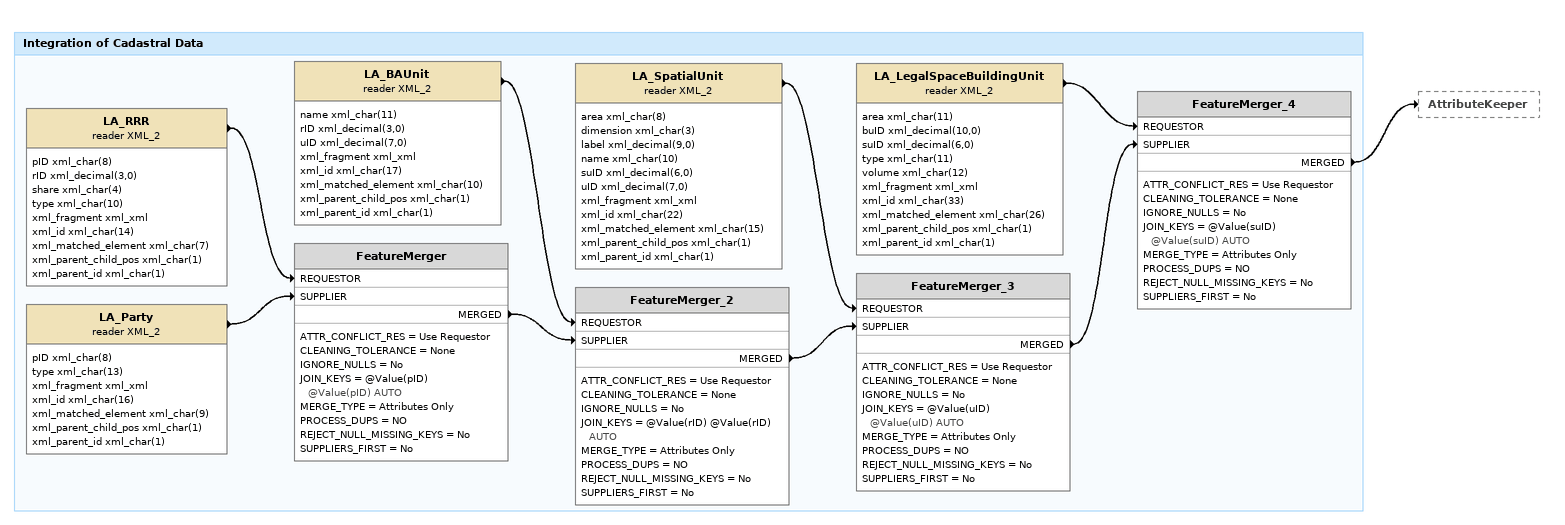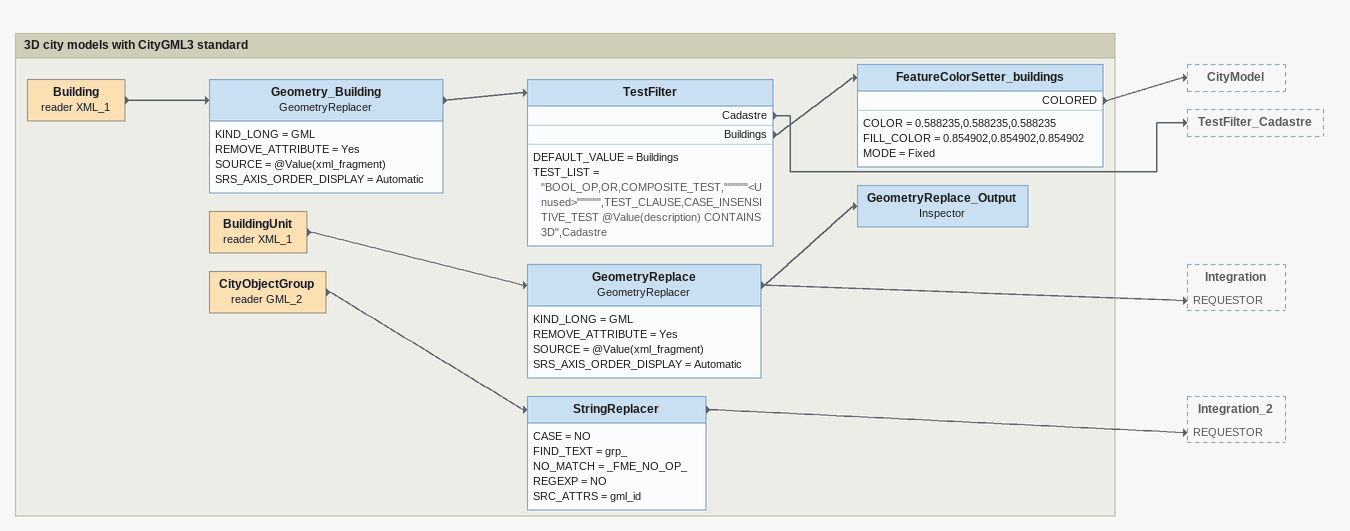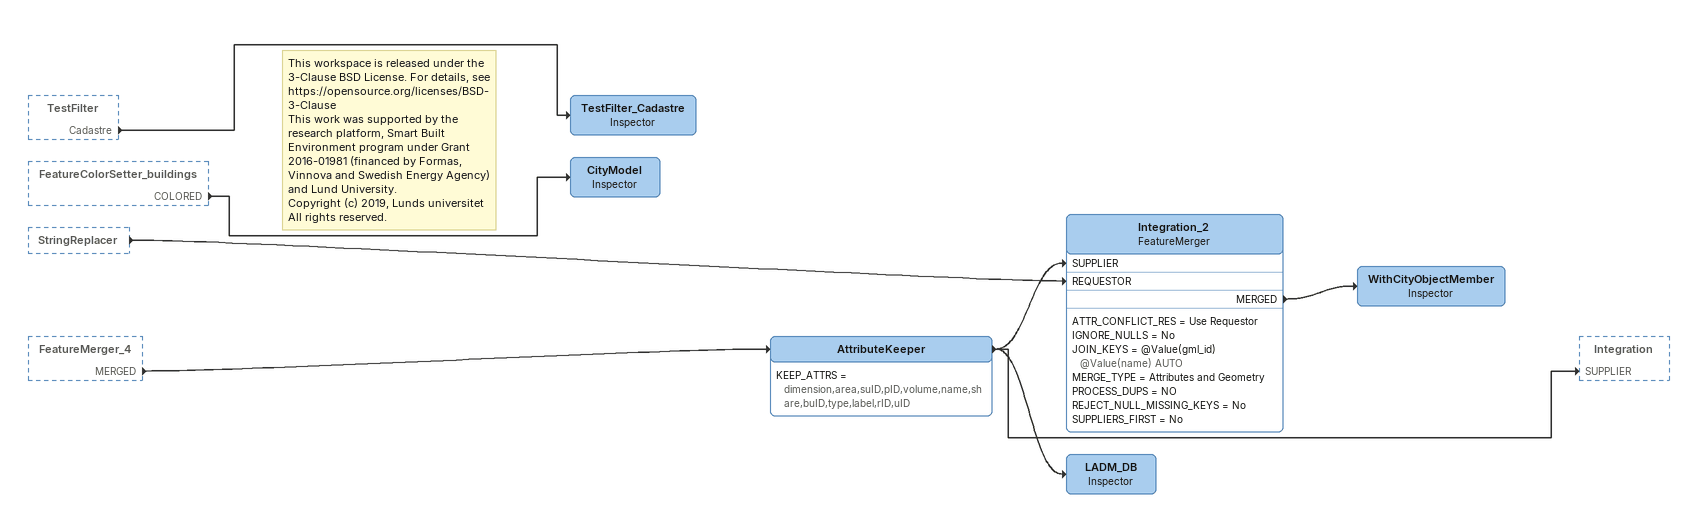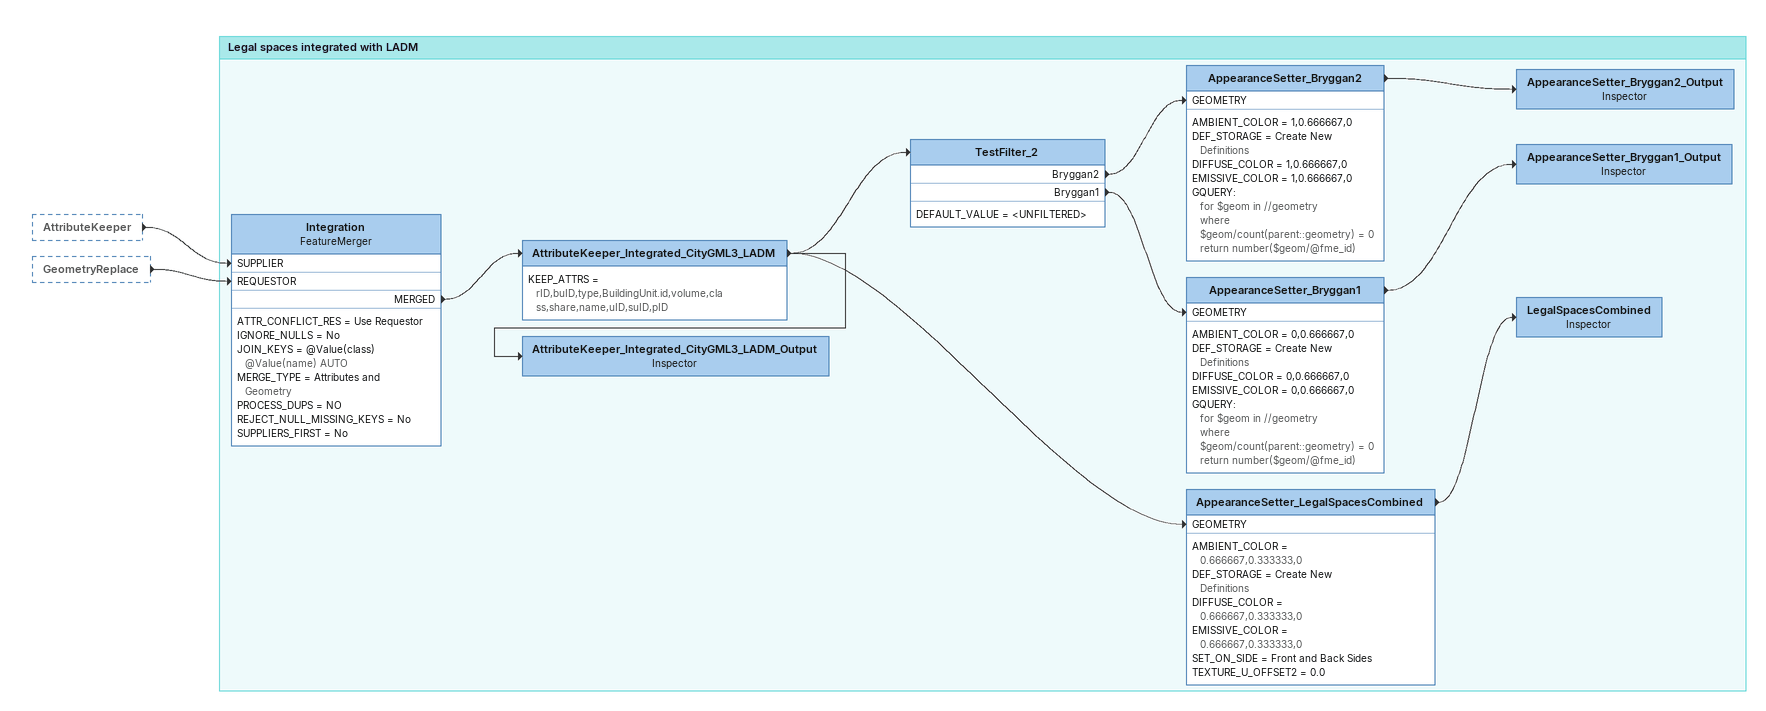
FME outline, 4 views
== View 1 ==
Bookmark: Integration of Cadastral Data
LA_RRR (reader XML_2)
    attributes: pID xml_char(8), rID xml_decimal(3,0), share xml_char(4), type xml_char(10), xml_fragment xml_xml, xml_id xml_char(14), xml_matched_element xml_char(7), xml_parent_child_pos xml_char(1), xml_parent_id xml_char(1)
    -> FeatureMerger [REQUESTOR]
LA_Party (reader XML_2)
    attributes: pID xml_char(8), type xml_char(13), xml_fragment xml_xml, xml_id xml_char(16), xml_matched_element xml_char(9), xml_parent_child_pos xml_char(1), xml_parent_id xml_char(1)
    -> FeatureMerger [SUPPLIER]
FeatureMerger
    ATTR_CONFLICT_RES = Use Requestor
    CLEANING_TOLERANCE = None
    IGNORE_NULLS = No
    JOIN_KEYS = @Value(pID) @Value(pID) AUTO
    MERGE_TYPE = Attributes Only
    PROCESS_DUPS = NO
    REJECT_NULL_MISSING_KEYS = No
    SUPPLIERS_FIRST = No
    MERGED -> FeatureMerger_2 [SUPPLIER]
LA_BAUnit (reader XML_2)
    attributes: name xml_char(11), rID xml_decimal(3,0), uID xml_decimal(7,0), xml_fragment xml_xml, xml_id xml_char(17), xml_matched_element xml_char(10), xml_parent_child_pos xml_char(1), xml_parent_id xml_char(1)
    -> FeatureMerger_2 [REQUESTOR]
FeatureMerger_2
    ATTR_CONFLICT_RES = Use Requestor
    CLEANING_TOLERANCE = None
    IGNORE_NULLS = No
    JOIN_KEYS = @Value(rID) @Value(rID) AUTO
    MERGE_TYPE = Attributes Only
    PROCESS_DUPS = NO
    REJECT_NULL_MISSING_KEYS = No
    SUPPLIERS_FIRST = No
    MERGED -> FeatureMerger_3 [SUPPLIER]
LA_SpatialUnit (reader XML_2)
    attributes: area xml_char(8), dimension xml_char(3), label xml_decimal(9,0), name xml_char(10), suID xml_decimal(6,0), uID xml_decimal(7,0), xml_fragment xml_xml, xml_id xml_char(22), xml_matched_element xml_char(15), xml_parent_child_pos xml_char(1), xml_parent_id xml_char(1)
    -> FeatureMerger_3 [REQUESTOR]
FeatureMerger_3
    ATTR_CONFLICT_RES = Use Requestor
    CLEANING_TOLERANCE = None
    IGNORE_NULLS = No
    JOIN_KEYS = @Value(uID) @Value(uID) AUTO
    MERGE_TYPE = Attributes Only
    PROCESS_DUPS = NO
    REJECT_NULL_MISSING_KEYS = No
    SUPPLIERS_FIRST = No
    MERGED -> FeatureMerger_4 [SUPPLIER]
LA_LegalSpaceBuildingUnit (reader XML_2)
    attributes: area xml_char(11), buID xml_decimal(10,0), suID xml_decimal(6,0), type xml_char(11), volume xml_char(12), xml_fragment xml_xml, xml_id xml_char(33), xml_matched_element xml_char(26), xml_parent_child_pos xml_char(1), xml_parent_id xml_char(1)
    -> FeatureMerger_4 [REQUESTOR]
FeatureMerger_4
    ATTR_CONFLICT_RES = Use Requestor
    CLEANING_TOLERANCE = None
    IGNORE_NULLS = No
    JOIN_KEYS = @Value(suID) @Value(suID) AUTO
    MERGE_TYPE = Attributes Only
    PROCESS_DUPS = NO
    REJECT_NULL_MISSING_KEYS = No
    SUPPLIERS_FIRST = No
    MERGED -> AttributeKeeper

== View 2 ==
Bookmark: 3D city models with CityGML3 standard
Building (reader XML_1)
    -> Geometry_Building
Geometry_Building: GeometryReplacer
    KIND_LONG = GML
    REMOVE_ATTRIBUTE = Yes
    SOURCE = @Value(xml_fragment)
    SRS_AXIS_ORDER_DISPLAY = Automatic
    -> TestFilter
TestFilter
    DEFAULT_VALUE = Buildings
    TEST_LIST = "BOOL_OP,OR,COMPOSITE_TEST,""""""<Unused>"""""",TEST_CLAUSE,CASE_INSENSITIVE_TEST @Value(description) CONTAINS 3D",Cadastre
    Cadastre -> TestFilter_Cadastre
    Buildings -> FeatureColorSetter_buildings
FeatureColorSetter_buildings
    COLOR = 0.588235,0.588235,0.588235
    FILL_COLOR = 0.854902,0.854902,0.854902
    MODE = Fixed
    COLORED -> CityModel
BuildingUnit (reader XML_1)
    -> GeometryReplace
GeometryReplace: GeometryReplacer
    KIND_LONG = GML
    REMOVE_ATTRIBUTE = Yes
    SOURCE = @Value(xml_fragment)
    SRS_AXIS_ORDER_DISPLAY = Automatic
    -> Integration [REQUESTOR]
    -> GeometryReplace_Output
GeometryReplace_Output: Inspector
CityObjectGroup (reader GML_2)
    -> StringReplacer
StringReplacer
    CASE = NO
    FIND_TEXT = grp_
    NO_MATCH = _FME_NO_OP_
    REGEXP = NO
    SRC_ATTRS = gml_id
    -> Integration_2 [REQUESTOR]

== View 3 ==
TestFilter [outside]
    Cadastre -> TestFilter_Cadastre
FeatureColorSetter_buildings [outside]
    COLORED -> CityModel
StringReplacer [outside]
    -> Integration_2 [REQUESTOR]
FeatureMerger_4 [outside]
    MERGED -> AttributeKeeper
Note: This workspace is released under the 3-Clause BSD License. For details, see https://opensource.org/licenses/BSD-3-Clause / This work was supported by the research platform, Smart Built Environment program under Grant 2016-01981 (financed by Formas, Vinnova and Swedish Energy Agency) and Lund University. / Copyright (c) 2019, Lunds universitet / All rights reserved.
TestFilter_Cadastre: Inspector
CityModel: Inspector
AttributeKeeper
    KEEP_ATTRS = dimension,area,suID,pID,volume,name,share,buID,type,label,rID,uID
    -> LADM_DB
    -> Integration [SUPPLIER]
    -> Integration_2 [SUPPLIER]
Integration_2: FeatureMerger
    ATTR_CONFLICT_RES = Use Requestor
    IGNORE_NULLS = No
    JOIN_KEYS = @Value(gml_id) @Value(name) AUTO
    MERGE_TYPE = Attributes and Geometry
    PROCESS_DUPS = NO
    REJECT_NULL_MISSING_KEYS = No
    SUPPLIERS_FIRST = No
    MERGED -> WithCityObjectMember
WithCityObjectMember: Inspector
LADM_DB: Inspector

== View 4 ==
AttributeKeeper [outside]
    -> Integration [SUPPLIER]
GeometryReplace [outside]
    -> Integration [REQUESTOR]

Bookmark: Legal spaces integrated with LADM
Integration: FeatureMerger
    ATTR_CONFLICT_RES = Use Requestor
    IGNORE_NULLS = No
    JOIN_KEYS = @Value(class) @Value(name) AUTO
    MERGE_TYPE = Attributes and Geometry
    PROCESS_DUPS = NO
    REJECT_NULL_MISSING_KEYS = No
    SUPPLIERS_FIRST = No
    MERGED -> AttributeKeeper_Integrated_CityGML3_LADM
AttributeKeeper_Integrated_CityGML3_LADM
    KEEP_ATTRS = rID,buID,type,BuildingUnit.id,volume,class,share,name,uID,suID,pID
    -> TestFilter_2
    -> AppearanceSetter_LegalSpacesCombined [GEOMETRY]
    -> AttributeKeeper_Integrated_CityGML3_LADM_Output
TestFilter_2
    DEFAULT_VALUE = <UNFILTERED>
    Bryggan2 -> AppearanceSetter_Bryggan2 [GEOMETRY]
    Bryggan1 -> AppearanceSetter_Bryggan1 [GEOMETRY]
AppearanceSetter_Bryggan2
    AMBIENT_COLOR = 1,0.666667,0
    DEF_STORAGE = Create New Definitions
    DIFFUSE_COLOR = 1,0.666667,0
    EMISSIVE_COLOR = 1,0.666667,0
    GQUERY:
      for $geom in //geometry
      where $geom/count(parent::geometry) = 0
      return number($geom/@fme_id)
    -> AppearanceSetter_Bryggan2_Output
AppearanceSetter_Bryggan2_Output: Inspector
AppearanceSetter_Bryggan1
    AMBIENT_COLOR = 0,0.666667,0
    DEF_STORAGE = Create New Definitions
    DIFFUSE_COLOR = 0,0.666667,0
    EMISSIVE_COLOR = 0,0.666667,0
    GQUERY:
      for $geom in //geometry
      where $geom/count(parent::geometry) = 0
      return number($geom/@fme_id)
    -> AppearanceSetter_Bryggan1_Output
AppearanceSetter_Bryggan1_Output: Inspector
AppearanceSetter_LegalSpacesCombined
    AMBIENT_COLOR = 0.666667,0.333333,0
    DEF_STORAGE = Create New Definitions
    DIFFUSE_COLOR = 0.666667,0.333333,0
    EMISSIVE_COLOR = 0.666667,0.333333,0
    SET_ON_SIDE = Front and Back Sides
    TEXTURE_U_OFFSET2 = 0.0
    -> LegalSpacesCombined
LegalSpacesCombined: Inspector
AttributeKeeper_Integrated_CityGML3_LADM_Output: Inspector
